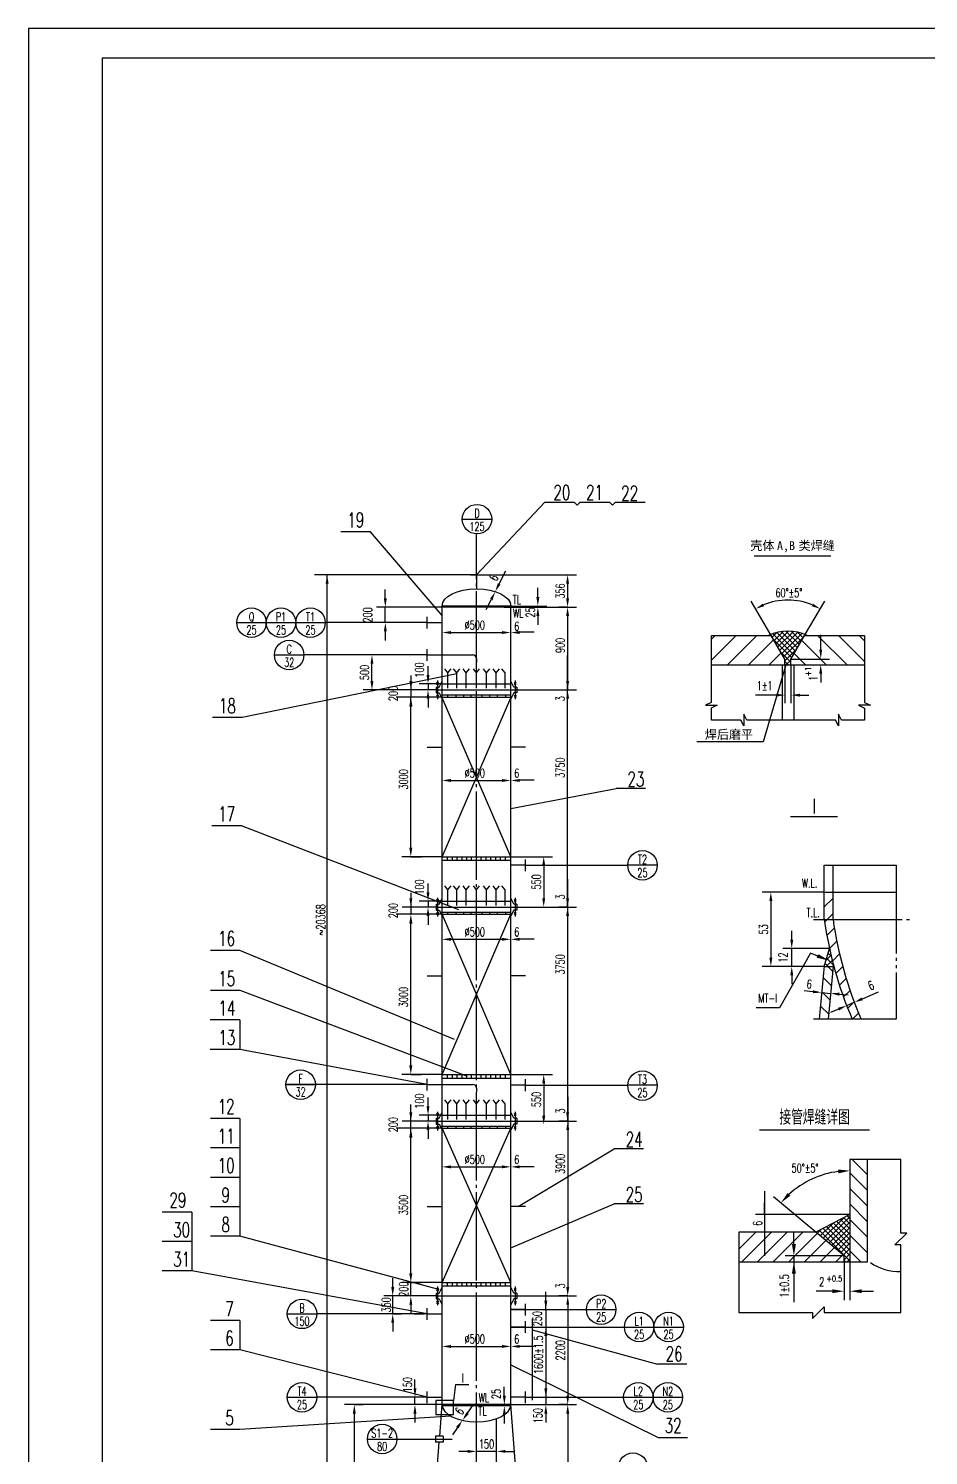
# Model space of a CAD drawing. Header units: millimetres. Extents: x -208 to 386, y 99 to 940.
# Drawn here: x -208.1 to 97.1, y 456.1 to 940.3 of the extents above; entities that cross this region are included whole.
import ezdxf
from ezdxf.enums import TextEntityAlignment as Align

# ---------------------------------------------------------------- set-up
doc = ezdxf.new("R2010")
doc.units = ezdxf.units.MM
doc.header["$MEASUREMENT"] = 0
doc.linetypes.add('CENTER', pattern=[34, 30, -1.5, 1, -1.5])
doc.linetypes.add('PHANTOM', pattern=[36.5, 30, -1.5, 1, -1.5, 1, -1.5])
doc.layers.get('0').update_dxf_attribs({"linetype": 'CONTINUOUS'})
for name, color, linetype in [('1', 7, 'CONTINUOUS'), ('2', 1, 'CENTER'), ('3', 6, 'CONTINUOUS'), ('5', 2, 'PHANTOM'), ('6', 6, 'CONTINUOUS')]:
    doc.layers.add(name, color=color, linetype=linetype)
doc.styles.add('HZ2', font='complex', dxfattribs={"width": 0.67, "height": 2})
doc.styles.add('HZ3', font='complex.shx', dxfattribs={"width": 0.67, "height": 3, "bigfont": 'hztxt.shx'})
doc.styles.add('HZ5', font='complex', dxfattribs={"width": 0.67, "height": 5, "bigfont": 'hztxt'})
doc.styles.add('ST3', font='SimSun.ttf', dxfattribs={"height": 3})
doc.styles.add('SZ2', font='complex', dxfattribs={"width": 0.67, "height": 2})
doc.styles.add('SZ3', font='complex', dxfattribs={"width": 0.67, "height": 3, "bigfont": 'hztxt'})
doc.styles.add('SZ5', font='complex', dxfattribs={"width": 0.67, "height": 5})

msp = doc.modelspace()

# ---------------------------------------------------------------- hatches: boundary and pattern name
at = {"layer": '3'}
h = msp.add_hatch(dxfattribs=at)
h.set_pattern_fill('ANSI31', color=256, scale=40, angle=90, style=0)
h.set_pattern_definition([(135, (-28.568, 518.3056), (-3.53553, -3.53553), [])])
h.paths.add_polyline_path([(75.43, 734.31), (55.11, 734.31), (50.43, 726.31), (50.43, 724.31), (75.43, 724.31)])
h = msp.add_hatch(dxfattribs=at)
h.set_pattern_fill('ANSI31', color=256, scale=30, style=0)
h.set_pattern_definition([(45, (-2252.0544, -1257.9043), (-2.6516504, 2.6516504), [])])
h.paths.add_polyline_path([(64.74, 645.98), (61.74, 645.98), (61.74, 637.98), (64.74, 637.98)])
h.paths.add_polyline_path([(64.74, 637.98), (61.74, 637.98, 0.056445), (69.37, 608.72), (71.95, 609.84, -0.054212)])
h.paths.add_polyline_path([(71.95, 609.84), (69.37, 608.72, 0.009288), (71.26, 604.1), (74.26, 604.1, -0.011515)])
h = msp.add_hatch(dxfattribs=at)
h.set_pattern_fill('ANSI37', color=256, scale=0.5, style=0)
h.set_pattern_definition([(45, (-268.3706, -195.9963), (-1.122532, 1.122532), []), (135, (-268.3706, -195.9963), (-1.122532, -1.122532), [])])
h.paths.add_polyline_path([(64.75, 621.98), (64.89, 622.54, -0.010673), (63.53, 628.11), (61.74, 621.98)])
h = msp.add_hatch(dxfattribs=at)
h.set_pattern_fill('ANSI31', color=256, scale=30, angle=90, style=0)
h.set_pattern_definition([(135, (-2252.0544, -1257.9043), (-2.6516504, -2.6516504), [])])
h.paths.add_polyline_path([(64.75, 621.98), (61.74, 621.98), (60.92, 613.15), (63.91, 612.88)])
h.paths.add_polyline_path([(63.91, 612.88), (60.92, 613.15), (60.09, 604.1), (63.1, 604.1)])
h = msp.add_hatch(dxfattribs=at)
h.set_pattern_fill('ANSI31', color=256, scale=30, angle=90, style=0)
h.set_pattern_definition([(135, (-281.7928, -278.384), (-2.65165, -2.65165), [])])
h.paths.add_polyline_path([(76.46, 556.52), (70.46, 556.52), (70.46, 521.79), (76.46, 521.79)])
h = msp.add_hatch(dxfattribs=at)
h.set_pattern_fill('ANSI37', color=256, scale=0.4, style=0)
h.set_pattern_definition([(45, (-1086.4732, 475.7158), (-0.8980256, 0.8980256), []), (135, (-1086.4732, 475.7158), (-0.8980256, -0.8980256), [])])
h.paths.add_polyline_path([(70.46, 537.57), (70.32, 537.72), (58.93, 531.79), (68.46, 523.79), (68.46, 521.79), (70.46, 521.79)])

# ---------------------------------------------------------------- linework, layer by layer
for p, q in [((-65.9, 721.65), (-66.96, 723.04)), ((-65.9, 721.65), (-64.84, 723.04)), ((-62.9, 721.65), (-63.97, 723.04)), ((-62.9, 721.65), (-61.84, 723.04)), ((-59.65, 721.65), (-60.72, 723.04)), ((-59.65, 721.65), (-58.59, 723.04)), ((-56.21, 721.65), (-57.27, 723.04)), ((-56.21, 721.65), (-55.15, 723.04)), ((-52.77, 721.65), (-53.83, 723.04)), ((-52.77, 721.65), (-51.7, 723.04)), ((-49.51, 721.65), (-50.58, 723.04)), ((-49.51, 721.65), (-48.45, 723.04)), ((-46.52, 721.65), (-47.58, 723.04)), ((-67.88, 717.89), (-44.54, 717.89)), ((-65.9, 647.98), (-66.96, 649.36)), ((-65.9, 647.98), (-64.84, 649.36)), ((-62.9, 647.98), (-63.97, 649.36)), ((-62.9, 647.98), (-61.84, 649.36)), ((-59.65, 647.98), (-60.72, 649.36)), ((-59.65, 647.98), (-58.59, 649.36)), ((-56.21, 647.98), (-57.27, 649.36)), ((-56.21, 647.98), (-55.15, 649.36)), ((-52.77, 647.98), (-53.83, 649.36)), ((-52.77, 647.98), (-51.7, 649.36)), ((-49.51, 647.98), (-50.58, 649.36)), ((-49.51, 647.98), (-48.45, 649.36)), ((-46.52, 647.98), (-47.58, 649.36)), ((-67.88, 644.21), (-44.54, 644.21)), ((-65.9, 575.34), (-66.96, 576.72)), ((-65.9, 575.34), (-64.84, 576.72)), ((-62.9, 575.34), (-63.97, 576.72)), ((-62.9, 575.34), (-61.84, 576.72)), ((-59.65, 575.34), (-60.72, 576.72)), ((-59.65, 575.34), (-58.59, 576.72)), ((-56.21, 575.34), (-57.27, 576.72)), ((-56.21, 575.34), (-55.15, 576.72)), ((-52.77, 575.34), (-53.83, 576.72)), ((-52.77, 575.34), (-51.7, 576.72)), ((-49.51, 575.34), (-50.58, 576.72)), ((-49.51, 575.34), (-48.45, 576.72)), ((-46.52, 575.34), (-47.58, 576.72)), ((-67.88, 571.57), (-44.54, 571.57))]:
    msp.add_line(p, q)
at = {"color": 0}
msp.add_line((70.46, 537.57), (70.32, 537.72), dxfattribs=at)
at = {"layer": '1'}
for p, q in [((375.86, 930.28), (-183.14, 930.28)), ((-183.14, 930.28), (-183.14, 109.28)), ((-58.21, 754.89), (-54.21, 754.89)), ((-56.21, 754.89), (-56.21, 750.15)), ((-67.88, 473.3), (-67.88, 744.32)), ((-44.54, 743.9), (-67.88, 743.9)), ((-44.54, 473.3), (-44.54, 744.32)), ((-72.88, 736.67), (-72.88, 740.67)), ((-72.88, 738.67), (-67.88, 738.67)), ((-72.88, 725.7), (-72.88, 729.7)), ((-72.88, 727.7), (-57.41, 727.7)), ((-56.21, 726.5), (-56.21, 725.26)), ((-65.9, 716.39), (-65.9, 721.65)), ((-62.9, 716.39), (-62.9, 721.65)), ((-59.65, 716.39), (-59.65, 721.65)), ((-56.21, 716.39), (-56.21, 721.65)), ((-52.77, 716.39), (-52.77, 721.65)), ((-49.51, 716.39), (-49.51, 721.65)), ((-46.52, 716.39), (-46.52, 721.65)), ((47.43, 724.31), (47.43, 705.63)), ((51.43, 724.31), (51.43, 705.63)), ((-69.88, 716.83), (-69.88, 714.83)), ((-69.88, 716.83), (-68.88, 716.83)), ((-69.02, 717.69), (-69.73, 718.4)), ((-69.73, 717.69), (-69.02, 718.4)), ((-68.88, 716.83), (-67.88, 718.83)), ((-43.54, 716.83), (-44.54, 718.83)), ((-42.54, 716.83), (-43.54, 716.83)), ((-43.4, 717.69), (-42.69, 718.4)), ((-42.69, 717.69), (-43.4, 718.4)), ((-42.54, 716.83), (-42.54, 714.83)), ((-69.88, 715.83), (-42.54, 715.83)), ((-69.88, 714.83), (-68.88, 714.83)), ((-69.73, 714.01), (-69.02, 713.3)), ((-69.02, 714.01), (-69.73, 713.3)), ((-68.88, 714.83), (-67.88, 712.83)), ((-67.88, 714.16), (-44.54, 714.16)), ((-67.88, 713.43), (-44.54, 713.43)), ((-66.06, 714.16), (-66.06, 713.43)), ((-63.24, 714.16), (-63.24, 713.43)), ((-60.66, 714.16), (-60.66, 713.43)), ((-58.08, 714.16), (-58.08, 713.43)), ((-54.34, 714.16), (-54.34, 713.43)), ((-51.76, 714.16), (-51.76, 713.43)), ((-49.17, 714.16), (-49.17, 713.43)), ((-46.36, 714.16), (-46.36, 713.43)), ((-43.54, 714.83), (-44.54, 712.83)), ((-42.54, 714.83), (-43.54, 714.83)), ((-42.69, 714.01), (-43.4, 713.3)), ((-43.4, 714.01), (-42.69, 713.3)), ((-72.88, 696.41), (-67.88, 696.41)), ((-39.54, 696.41), (-44.54, 696.41)), ((-67.88, 659.22), (-44.54, 659.22)), ((-66.01, 658.04), (-66.01, 659.22)), ((-64.38, 658.04), (-64.38, 659.22)), ((-62.75, 658.04), (-62.75, 659.22)), ((-61.11, 658.04), (-61.11, 659.22)), ((-59.48, 658.04), (-59.48, 659.22)), ((-57.84, 658.04), (-57.84, 659.22)), ((-56.21, 658.04), (-56.21, 659.22)), ((-54.58, 658.04), (-54.58, 659.22)), ((-52.94, 658.04), (-52.94, 659.22)), ((-51.31, 658.04), (-51.31, 659.22)), ((-49.67, 658.04), (-49.67, 659.22)), ((-48.04, 658.04), (-48.04, 659.22)), ((-46.4, 658.04), (-46.4, 659.22)), ((-67.88, 658.04), (-44.54, 658.04)), ((-39.54, 656.33), (-44.54, 656.33)), ((-39.54, 654.33), (-39.54, 658.33)), ((61.74, 637.98), (61.74, 656.41)), ((64.74, 637.98), (64.74, 656.41)), ((-69.02, 644.01), (-69.73, 644.72)), ((-69.73, 644.01), (-69.02, 644.72)), ((-68.88, 643.15), (-67.88, 645.15)), ((-65.9, 642.71), (-65.9, 647.98)), ((-62.9, 642.71), (-62.9, 647.98)), ((-59.65, 642.71), (-59.65, 647.98)), ((-56.21, 642.71), (-56.21, 647.98)), ((-52.77, 642.71), (-52.77, 647.98)), ((-49.51, 642.71), (-49.51, 647.98)), ((-46.52, 642.71), (-46.52, 647.98)), ((-43.54, 643.15), (-44.54, 645.15)), ((-43.4, 644.01), (-42.69, 644.72)), ((-42.69, 644.01), (-43.4, 644.72)), ((61.74, 647.19), (86.16, 647.19)), ((-69.88, 643.15), (-69.88, 641.15)), ((-69.88, 643.15), (-68.88, 643.15)), ((-69.88, 642.15), (-42.54, 642.15)), ((-69.88, 641.15), (-68.88, 641.15)), ((-69.73, 640.33), (-69.02, 639.63)), ((-69.02, 640.33), (-69.73, 639.63)), ((-68.88, 641.15), (-67.88, 639.15)), ((-67.88, 640.48), (-44.54, 640.48)), ((-67.88, 639.76), (-44.54, 639.76)), ((-67.88, 639.76), (-44.54, 639.76)), ((-66.06, 640.48), (-66.06, 639.76)), ((-63.24, 640.48), (-63.24, 639.76)), ((-60.66, 640.48), (-60.66, 639.76)), ((-58.08, 640.48), (-58.08, 639.76)), ((-54.34, 640.48), (-54.34, 639.76)), ((-51.76, 640.48), (-51.76, 639.76)), ((-49.17, 640.48), (-49.17, 639.76)), ((-46.36, 640.48), (-46.36, 639.76)), ((-43.54, 641.15), (-44.54, 639.15)), ((-42.54, 643.15), (-43.54, 643.15)), ((-42.54, 641.15), (-43.54, 641.15)), ((-42.69, 640.33), (-43.4, 639.63)), ((-43.4, 640.33), (-42.69, 639.63)), ((-42.54, 643.15), (-42.54, 641.15)), ((61.74, 621.98), (63.53, 628.11)), ((61.76, 622.26), (60.09, 604.1)), ((61.74, 621.98), (64.75, 621.98)), ((64.75, 621.98), (63.1, 604.1)), ((64.75, 621.98), (64.89, 622.54)), ((-72.88, 618.83), (-67.88, 618.83)), ((-39.54, 618.83), (-44.54, 618.83)), ((-72.88, 579.91), (-72.88, 583.91)), ((-72.88, 581.91), (-57.41, 581.91)), ((-67.88, 585.33), (-44.54, 585.33)), ((-67.88, 584.14), (-44.54, 584.14)), ((-66.01, 584.14), (-66.01, 585.33)), ((-64.38, 584.14), (-64.38, 585.33)), ((-62.75, 584.14), (-62.75, 585.33)), ((-61.11, 584.14), (-61.11, 585.33)), ((-59.48, 584.14), (-59.48, 585.33)), ((-57.84, 584.14), (-57.84, 585.33)), ((-56.21, 584.14), (-56.21, 585.33)), ((-54.58, 584.14), (-54.58, 585.33)), ((-52.94, 584.14), (-52.94, 585.33)), ((-51.31, 584.14), (-51.31, 585.33)), ((-49.67, 584.14), (-49.67, 585.33)), ((-48.04, 584.14), (-48.04, 585.33)), ((-46.4, 584.14), (-46.4, 585.33)), ((-39.54, 581.7), (-44.54, 581.7)), ((-39.54, 579.7), (-39.54, 583.7)), ((-56.21, 580.71), (-56.21, 579.47)), ((-69.02, 571.37), (-69.73, 572.08)), ((-69.73, 571.37), (-69.02, 572.08)), ((-68.88, 570.51), (-67.88, 572.51)), ((-65.9, 570.07), (-65.9, 575.34)), ((-62.9, 570.07), (-62.9, 575.34)), ((-59.65, 570.07), (-59.65, 575.34)), ((-56.21, 570.07), (-56.21, 575.34)), ((-52.77, 570.07), (-52.77, 575.34)), ((-49.51, 570.07), (-49.51, 575.34)), ((-46.52, 570.07), (-46.52, 575.34)), ((-43.54, 570.51), (-44.54, 572.51)), ((-43.4, 571.37), (-42.69, 572.08)), ((-42.69, 571.37), (-43.4, 572.08)), ((-69.88, 570.51), (-69.88, 568.51)), ((-69.88, 570.51), (-68.88, 570.51)), ((-69.88, 569.51), (-42.54, 569.51)), ((-69.88, 568.51), (-68.88, 568.51)), ((-69.73, 567.69), (-69.02, 566.99)), ((-69.02, 567.69), (-69.73, 566.99)), ((-68.88, 568.51), (-67.88, 566.51)), ((-67.88, 567.84), (-44.54, 567.84)), ((-67.88, 567.12), (-44.54, 567.12)), ((-67.88, 567.12), (-44.54, 567.12)), ((-66.06, 567.84), (-66.06, 567.12)), ((-63.24, 567.84), (-63.24, 567.12)), ((-60.66, 567.84), (-60.66, 567.12)), ((-58.08, 567.84), (-58.08, 567.12)), ((-54.34, 567.84), (-54.34, 567.12)), ((-51.76, 567.84), (-51.76, 567.12)), ((-49.17, 567.84), (-49.17, 567.12)), ((-46.36, 567.84), (-46.36, 567.12)), ((-43.54, 568.51), (-44.54, 566.51)), ((-42.54, 570.51), (-43.54, 570.51)), ((-42.54, 568.51), (-43.54, 568.51)), ((-42.69, 567.69), (-43.4, 566.99)), ((-43.4, 567.69), (-42.69, 566.99)), ((-42.54, 570.51), (-42.54, 568.51)), ((70.46, 556.52), (70.46, 521.79)), ((76.46, 521.79), (76.46, 556.52)), ((-72.88, 540.5), (-67.88, 540.5)), ((-39.54, 540.5), (-44.54, 540.5)), ((70.46, 537.79), (58.93, 531.79)), ((58.93, 531.79), (32.73, 531.79)), ((68.46, 523.79), (58.93, 531.79)), ((68.46, 521.79), (68.46, 523.79)), ((32.73, 521.79), (70.46, 521.79)), ((70.46, 521.79), (76.46, 521.79)), ((-67.88, 514.77), (-44.54, 514.77)), ((-67.88, 513.59), (-44.54, 513.59)), ((-66.01, 513.59), (-66.01, 514.77)), ((-64.38, 513.59), (-64.38, 514.77)), ((-62.75, 513.59), (-62.75, 514.77)), ((-61.11, 513.59), (-61.11, 514.77)), ((-59.48, 513.59), (-59.48, 514.77)), ((-57.84, 513.59), (-57.84, 514.77)), ((-56.21, 513.59), (-56.21, 514.77)), ((-54.58, 513.59), (-54.58, 514.77)), ((-52.94, 513.59), (-52.94, 514.77)), ((-51.31, 513.59), (-51.31, 514.77)), ((-49.67, 513.59), (-49.67, 514.77)), ((-48.04, 513.59), (-48.04, 514.77)), ((-46.4, 513.59), (-46.4, 514.77)), ((-69.88, 511.19), (-69.88, 509.19)), ((-69.88, 511.19), (-68.88, 511.19)), ((-69.88, 510.19), (-42.54, 510.19)), ((-69.88, 509.19), (-68.88, 509.19)), ((-69.02, 512.06), (-69.73, 512.76)), ((-69.73, 512.06), (-69.02, 512.76)), ((-68.88, 511.19), (-67.88, 513.19)), ((-68.88, 509.19), (-67.88, 507.19)), ((-43.54, 511.19), (-44.54, 513.19)), ((-43.54, 509.19), (-44.54, 507.19)), ((-42.54, 511.19), (-43.54, 511.19)), ((-42.54, 509.19), (-43.54, 509.19)), ((-43.4, 512.06), (-42.69, 512.76)), ((-42.69, 512.06), (-43.4, 512.76)), ((-42.54, 511.19), (-42.54, 509.19)), ((-72.88, 502.1), (-72.88, 506.1)), ((-72.88, 504.1), (-67.88, 504.1)), ((-69.73, 508.37), (-69.02, 507.67)), ((-69.02, 508.37), (-69.73, 507.67)), ((-39.54, 505.55), (-44.54, 505.55)), ((-42.69, 508.37), (-43.4, 507.67)), ((-43.4, 508.37), (-42.69, 507.67)), ((-39.54, 503.55), (-39.54, 507.55)), ((-39.54, 499.65), (-44.54, 499.65)), ((-39.54, 497.65), (-39.54, 501.65)), ((-38.35, 499.65), (-36.35, 499.65)), ((-37.35, 500.65), (-37.35, 498.65)), ((-72.88, 473.8), (-72.88, 477.8)), ((-72.88, 475.8), (-67.88, 475.8)), ((-39.54, 475.8), (-44.54, 475.8)), ((-39.54, 473.8), (-39.54, 477.8)), ((-38.35, 475.8), (-36.35, 475.8)), ((-37.35, 476.8), (-37.35, 474.8)), ((-68.67, 462.63), (-67.88, 473.3)), ((-44.54, 473.3), (-67.88, 473.3)), ((-37.69, 381.64), (-44.54, 473.3)), ((-56.21, 417.62), (-56.21, 467.47)), ((-49.38, 453.15), (-49.38, 468.57)), ((-74.73, 381.64), (-68.82, 460.63)), ((-67.47, 462.63), (-70.15, 462.63)), ((-70.15, 462.63), (-70.15, 460.63)), ((-67.47, 460.63), (-70.15, 460.63)), ((-67.47, 462.63), (-67.47, 460.63))]:
    msp.add_line(p, q, dxfattribs=at)
for points in [[(23.47, 734.31), (43.76, 734.31)], [(48.43, 724.31), (48.43, 726.31), (43.76, 734.31)], [(50.43, 724.31), (50.43, 726.31), (55.11, 734.31)], [(55.11, 734.31), (75.43, 734.31)], [(23.43, 724.31), (75.43, 724.31)]]:
    msp.add_lwpolyline(points, dxfattribs=at)
msp.add_lwpolyline([(56.01, 734.3, 0.228434), (42.86, 734.3, 0.228434)], format="xyb", dxfattribs=at)
for centre, radius, start, end in [((-57.41, 726.5), 1.2, 0, 90), ((194.74, 657.06), 134.37, 188.162, 203.2131), ((197.74, 657.06), 134.37, 188.162, 203.2131), ((-57.41, 580.71), 1.2, 0, 90), ((87.46, 536.49), 18.03, 236.3099, 270.8508)]:
    msp.add_arc(centre, radius, start, end, dxfattribs=at)
at = {"layer": '1', "extrusion": (0, 0, -1)}
msp.add_ellipse((-56.21, 744.32), major_axis=(11.67, 0), ratio=0.5, start_param=3.141593, end_param=6.283185, dxfattribs=at)
at = {"layer": '1'}
msp.add_ellipse((-56.21, 473.3), major_axis=(11.67, 0), ratio=0.5, start_param=3.141593, end_param=6.283185, dxfattribs=at)
at = {"layer": '2'}
for p, q in [((-56.21, 379.4), (-56.21, 768.8)), ((-44.54, 744.32), (-67.88, 744.32)), ((-69.38, 719.02), (-69.38, 712.66)), ((-43.04, 719.02), (-43.04, 712.66)), ((-69.38, 645.34), (-69.38, 638.98)), ((-43.04, 645.34), (-43.04, 638.98)), ((58.15, 637.98), (91.16, 637.98)), ((-69.38, 572.7), (-69.38, 566.35)), ((-43.04, 572.7), (-43.04, 566.35)), ((-69.38, 513.38), (-69.38, 507.03)), ((-43.04, 513.38), (-43.04, 507.03)), ((-44.54, 472.88), (-67.88, 472.88))]:
    msp.add_line(p, q, dxfattribs=at)
at = {"layer": '3'}
for p, q in [((-56.21, 754.89), (-33.04, 779.55)), ((-33.04, 779.55), (-23.04, 779.55)), ((-23.04, 779.55), (-22.04, 778.55)), ((-22.04, 778.55), (-21.04, 779.55)), ((-21.04, 779.55), (-11.04, 779.55)), ((-11.04, 779.55), (-10.04, 778.55)), ((-10.04, 778.55), (-9.04, 779.55)), ((-9.04, 779.55), (0.96, 779.55)), ((-61.01, 773.79), (-51.01, 773.79)), ((-92.17, 769.51), (-102.17, 769.51)), ((-67.88, 741.11), (-92.17, 769.51)), ((38.01, 761.32), (64.01, 761.32)), ((-48.52, 751.83), (-46.27, 756.31)), ((-56.21, 754.89), (-111.15, 754.89)), ((-106.86, 384.64), (-106.86, 754.89)), ((-54.21, 754.89), (-22.3, 754.89)), ((-25.3, 751.89), (-25.3, 746.9)), ((-87.13, 746.9), (-87.13, 749.9)), ((-52.91, 743.11), (-51.22, 746.47)), ((-35.39, 747.47), (-35.39, 750.47)), ((43.76, 734.31), (36.95, 745.95)), ((55.11, 734.31), (61.91, 745.95)), ((-67.88, 743.9), (-90.13, 743.9)), ((-87.13, 738.67), (-87.13, 743.9)), ((-46.83, 743.9), (-32.68, 743.9)), ((-46.54, 744.32), (-32.39, 744.32)), ((-35.39, 744.32), (-35.39, 743.9)), ((-35.39, 740.9), (-35.39, 737.9)), ((-32.68, 743.9), (-22.3, 743.9)), ((-25.3, 743.9), (-28.3, 743.9)), ((-25.3, 740.9), (-25.3, 715.83)), ((-137.51, 738.67), (-127.51, 738.67)), ((-127.51, 738.67), (-117.51, 738.67)), ((-117.51, 738.67), (-107.51, 738.67)), ((-72.88, 738.67), (-107.51, 738.67)), ((-72.88, 738.67), (-90.13, 738.67)), ((-87.13, 735.67), (-87.13, 732.67)), ((-64.88, 735.32), (-47.54, 735.32)), ((-36.6, 735.39), (-41.54, 735.39)), ((23.43, 725.87), (31.87, 734.31)), ((23.43, 732.94), (24.8, 734.31)), ((23.43, 734.31), (23.43, 711.62)), ((28.94, 724.31), (38.94, 734.31)), ((36.01, 724.31), (44.59, 732.88)), ((44.08, 733.75), (45.65, 735.33)), ((51.36, 727.9), (44.34, 734.92)), ((50.71, 726.78), (44.56, 732.93)), ((44.73, 732.64), (47.81, 735.72)), ((45.38, 731.52), (49.66, 735.8)), ((52.01, 729.01), (45.69, 735.34)), ((46.03, 730.41), (51.32, 735.69)), ((46.69, 729.29), (52.82, 735.42)), ((52.67, 730.13), (47.16, 735.63)), ((47.34, 728.18), (54.2, 735.04)), ((47.99, 727.06), (54.93, 734)), ((53.32, 731.24), (48.77, 735.79)), ((53.97, 732.36), (50.57, 735.76)), ((54.62, 733.47), (52.63, 735.46)), ((55.27, 734.59), (55.2, 734.67)), ((60.57, 729.55), (60.57, 734.55)), ((75.43, 734.31), (75.43, 711.62)), ((-124.75, 727.7), (-114.75, 727.7)), ((-78.35, 727.7), (-114.75, 727.7)), ((-72.88, 727.7), (-94.67, 727.7)), ((-72.88, 727.7), (-91.52, 727.7)), ((-25.3, 642.15), (-25.3, 727.5)), ((43.08, 724.31), (47.2, 728.42)), ((50.43, 725.29), (47.05, 728.68)), ((48.43, 725.73), (52.44, 729.74)), ((-91.67, 718.83), (-91.67, 724.7)), ((-72.64, 720.89), (-72.64, 723.89)), ((48.77, 724.31), (41.05, 698.24)), ((49.65, 724.31), (48.43, 725.52)), ((48.43, 724.31), (48.43, 711.31)), ((48.77, 724.31), (50.43, 725.97)), ((50.43, 724.31), (50.43, 711.31)), ((50.43, 724.2), (50.54, 724.31)), ((50.44, 723.52), (50.43, 723.52)), ((50.63, 726.32), (63.57, 726.32)), ((51.43, 724.3), (51.42, 724.31)), ((-62.85, 721.31), (-135.72, 706.44)), ((-78.46, 720.71), (-78.46, 713.43)), ((-67.88, 717.89), (-75.64, 717.89)), ((-72.64, 717.89), (-72.64, 715.83)), ((60.57, 721.41), (60.57, 718.41)), ((-73.65, 715.83), (-94.67, 715.83)), ((-67.88, 713.43), (-83.42, 713.43)), ((-69.88, 715.83), (-81.46, 715.83)), ((-72.39, 713.43), (-81.46, 713.43)), ((-78.46, 662.33), (-78.46, 713.2)), ((-69.88, 715.83), (-75.64, 715.83)), ((-72.64, 712.83), (-72.64, 709.83)), ((-44.54, 659.22), (-67.88, 713.2)), ((-67.88, 659.22), (-44.54, 713.2)), ((-42.54, 715.83), (-22.3, 715.83)), ((-36.1, 715.83), (-32.68, 715.83)), ((45.46, 714.08), (38.46, 714.08)), ((53.53, 714.08), (56.53, 714.08)), ((23.43, 711.62), (21.43, 710.62)), ((21.43, 710.62), (25.43, 710.62)), ((25.43, 710.62), (23.43, 709.62)), ((23.43, 709.62), (23.43, 705.63)), ((35.46, 705.63), (34.46, 707.63)), ((34.46, 707.63), (34.46, 703.63)), ((67.59, 705.63), (66.59, 707.63)), ((66.59, 707.63), (66.59, 703.63)), ((73.43, 710.62), (75.43, 709.62)), ((77.43, 710.62), (73.43, 710.62)), ((75.43, 711.62), (77.43, 710.62)), ((75.43, 709.62), (75.43, 705.63)), ((-135.72, 706.44), (-145.72, 706.44)), ((33.46, 705.63), (23.49, 705.63)), ((34.46, 703.63), (33.46, 705.63)), ((65.59, 705.63), (35.46, 705.63)), ((66.59, 703.63), (65.59, 705.63)), ((75.43, 705.63), (67.59, 705.63)), ((41.05, 698.24), (18.54, 698.24)), ((-64.88, 685.12), (-47.54, 685.12)), ((-36.6, 685.19), (-41.54, 685.19)), ((-44.54, 675.63), (-8.87, 682.43)), ((1.13, 682.43), (-8.87, 682.43)), ((-135.95, 669.74), (-145.95, 669.74)), ((-62.21, 641.26), (-135.95, 669.74)), ((50.3, 672.88), (66.3, 672.88)), ((-78.48, 659.22), (-81.48, 659.22)), ((-67.88, 659.22), (-79.87, 659.22)), ((-78.48, 659.22), (-74.82, 659.22)), ((-44.54, 659.22), (-30.4, 659.22)), ((-39.54, 656.33), (-4.91, 656.33)), ((-33.4, 656.22), (-33.4, 645.15)), ((5.09, 656.33), (-4.91, 656.33)), ((-72.64, 647.21), (-72.64, 650.21)), ((-25.3, 651.64), (-25.3, 569.51)), ((-78.46, 647.04), (-78.46, 639.76)), ((-67.88, 644.21), (-75.64, 644.21)), ((-72.64, 644.21), (-72.64, 642.15)), ((61.74, 647.19), (40.65, 647.19)), ((43.65, 644.19), (43.65, 624.98)), ((-67.88, 639.76), (-83.42, 639.76)), ((-67.88, 639.76), (-83.42, 639.76)), ((-69.88, 642.15), (-81.46, 642.15)), ((-72.39, 639.76), (-81.46, 639.76)), ((-69.88, 642.15), (-75.64, 642.15)), ((-44.54, 585.33), (-67.88, 639.76)), ((-67.88, 585.33), (-44.54, 639.76)), ((-42.54, 642.15), (-22.3, 642.15)), ((-42.54, 642.15), (-30.4, 642.15)), ((-25.3, 642.15), (-28.3, 642.15)), ((-78.46, 588.43), (-78.46, 636.76)), ((-72.64, 639.15), (-72.64, 636.15)), ((-64.88, 631.21), (-47.54, 631.21)), ((-36.6, 631.28), (-41.54, 631.28)), ((50.74, 631.11), (50.74, 634.11)), ((-136.43, 627.46), (-146.43, 627.46)), ((-63.71, 597.16), (-136.43, 627.43)), ((57.13, 626.5), (46.63, 608)), ((63.53, 628.11), (47.74, 628.11)), ((50.74, 621.98), (50.74, 628.11)), ((62.45, 624.41), (57.13, 626.5)), ((59.48, 625.04), (59.84, 625.97)), ((62.45, 624.41), (59.48, 625.04)), ((59.55, 625.23), (59.77, 625.79)), ((62.45, 624.41), (59.55, 625.23)), ((59.62, 625.42), (59.7, 625.6)), ((62.45, 624.41), (59.62, 625.42)), ((59.7, 625.6), (62.45, 624.41)), ((59.77, 625.79), (62.45, 624.41)), ((59.84, 625.97), (62.45, 624.41)), ((44.42, 621.98), (40.65, 621.98)), ((61.74, 621.98), (44.42, 621.98)), ((61.74, 621.98), (47.74, 621.98)), ((61.74, 621.98), (47.74, 621.98)), ((50.74, 618.98), (50.74, 615.98)), ((-136.39, 613.87), (-146.39, 613.87)), ((-59.48, 584.73), (-136.39, 613.87)), ((57.94, 613.43), (54.95, 613.7)), ((60.92, 613.15), (63.91, 612.88)), ((66.9, 612.6), (69.88, 612.32)), ((74.69, 611.03), (80.15, 613.4)), ((46.63, 608), (38.63, 608)), ((66.62, 607.53), (63.87, 606.33)), ((69.37, 608.72), (71.94, 609.84)), ((-136.52, 603.85), (-146.52, 603.85)), ((-136.52, 603.85), (-136.52, 593.85)), ((-136.52, 593.85), (-146.52, 593.85)), ((-72.88, 581.91), (-136.52, 593.85)), ((-72.88, 581.91), (-120.86, 581.91)), ((-120.86, 581.91), (-110.86, 581.91)), ((-78.48, 585.33), (-81.48, 585.33)), ((-67.88, 585.33), (-79.87, 585.33)), ((-78.48, 585.33), (-74.82, 585.33)), ((-44.54, 585.38), (-30.4, 585.38)), ((-39.54, 581.7), (-4.91, 581.7)), ((-33.4, 582.38), (-33.4, 571.32)), ((5.09, 581.7), (-4.91, 581.7)), ((-72.64, 574.57), (-72.64, 577.57)), ((-25.25, 577.75), (-25.25, 513.19)), ((-78.46, 517.88), (-78.46, 575.15)), ((-78.45, 570.12), (-78.45, 572.42)), ((-67.88, 571.57), (-75.64, 571.57)), ((-72.64, 571.57), (-72.64, 569.51)), ((-136.43, 570.44), (-146.43, 570.44)), ((-136.43, 570.44), (-136.43, 530.44)), ((-67.88, 567.12), (-83.42, 567.12)), ((-69.88, 569.51), (-81.46, 569.51)), ((-72.39, 567.12), (-81.46, 567.12)), ((-78.45, 567.12), (-81.45, 567.12)), ((-67.88, 567.12), (-80.82, 567.12)), ((-69.88, 569.51), (-75.64, 569.51)), ((-44.54, 514.77), (-67.88, 567.12)), ((-67.88, 514.77), (-44.54, 567.12)), ((-42.54, 569.51), (-22.25, 569.51)), ((-25.25, 569.51), (-28.3, 569.51)), ((39.81, 566.54), (77.15, 566.54)), ((-72.64, 566.51), (-72.64, 563.51)), ((-136.43, 560.44), (-146.43, 560.44)), ((-42.04, 540.5), (-9.5, 560.17)), ((0.5, 560.17), (-9.5, 560.17)), ((-64.88, 553.99), (-47.54, 553.99)), ((-36.6, 554.06), (-41.54, 554.06)), ((87.73, 556.52), (70.46, 556.52)), ((87.73, 531.52), (87.73, 556.52)), ((-136.43, 550.44), (-146.43, 550.44)), ((41.46, 545.79), (41.46, 523.79)), ((58.93, 531.79), (44.53, 543.87)), ((-152.79, 538.66), (-162.79, 538.66)), ((-152.79, 538.66), (-152.79, 518.66)), ((-136.43, 540.44), (-146.43, 540.44)), ((-44.54, 526.56), (-9.5, 541.42)), ((0.5, 541.42), (-9.5, 541.42)), ((70.46, 537.79), (38.46, 537.79)), ((-152.79, 528.66), (-162.79, 528.66)), ((-136.43, 530.44), (-146.43, 530.44)), ((-69.38, 512.47), (-136.43, 530.44)), ((32.73, 531.79), (32.73, 504.52)), ((51.46, 527.79), (51.46, 531.79)), ((85.73, 527.52), (89.73, 531.52)), ((89.73, 531.52), (87.73, 531.52)), ((68.4, 523.79), (48.46, 523.79)), ((51.46, 523.79), (51.46, 508.08)), ((87.73, 527.52), (85.73, 527.52)), ((87.73, 504.52), (87.73, 527.52)), ((-152.79, 518.66), (-162.79, 518.66)), ((-72.88, 504.1), (-152.79, 518.66)), ((-78.48, 517.77), (-78.48, 520.77)), ((68.46, 521.79), (68.46, 508.79)), ((70.46, 521.79), (70.46, 508.79)), ((-84.62, 513.19), (-84.62, 516.19)), ((-78.48, 514.77), (-81.48, 514.77)), ((-67.88, 514.77), (-79.87, 514.77)), ((-78.48, 510.19), (-78.48, 514.77)), ((-78.48, 514.77), (-74.82, 514.77)), ((-69.88, 510.19), (-87.61, 510.19)), ((-84.62, 510.19), (-86.61, 510.19)), ((-84.62, 504.1), (-84.62, 510.19)), ((-78.48, 510.19), (-81.48, 510.19)), ((-42.54, 510.19), (-22.25, 510.19)), ((-32.68, 508.55), (-32.68, 511.55)), ((-32.68, 505.55), (-32.68, 511.41)), ((-25.25, 510.19), (-28.25, 510.19)), ((64.46, 511.79), (58.98, 511.79)), ((74.46, 511.79), (78.46, 511.79)), ((-120.39, 504.1), (-110.39, 504.1)), ((-72.88, 504.1), (-110.39, 504.1)), ((-84.62, 504.1), (-81.62, 504.1)), ((-78.48, 507.19), (-78.48, 504.19)), ((-77.36, 504.1), (-73.85, 504.1)), ((-44.54, 505.55), (-22.25, 505.55)), ((-44.54, 505.55), (-18.9, 505.55)), ((-32.68, 505.55), (-32.68, 499.55)), ((-25.25, 507.19), (-25.25, 476.3)), ((-18.9, 505.55), (-8.9, 505.55)), ((32.73, 504.52), (57.73, 504.52)), ((57.73, 502.52), (61.73, 506.52)), ((57.73, 504.52), (57.73, 502.52)), ((61.73, 506.52), (61.73, 504.52)), ((61.73, 504.52), (87.73, 504.52)), ((-136.43, 501.86), (-146.43, 501.86)), ((-136.43, 501.86), (-136.43, 491.86)), ((-84.62, 501.1), (-84.62, 498.1)), ((-44.54, 499.65), (-22.25, 499.65)), ((-44.54, 499.65), (-6.04, 499.65)), ((-32.68, 499.4), (-32.68, 473.3)), ((-6.04, 499.65), (3.96, 499.65)), ((3.96, 499.65), (13.96, 499.65)), ((-37.35, 498.72), (5.18, 487.02)), ((-136.43, 491.86), (-146.43, 491.86)), ((-72.88, 475.8), (-136.43, 491.86)), ((-64.88, 493.06), (-47.54, 493.06)), ((-36.6, 493.06), (-41.54, 493.06)), ((-44.54, 486.8), (5.4, 462.19)), ((15.18, 487.02), (5.18, 487.02)), ((-77.07, 478.8), (-77.07, 481.8)), ((-63.37, 480.18), (-64.02, 474.7)), ((-63.37, 480.18), (-58.79, 480.18)), ((-120.39, 475.8), (-110.39, 475.8)), ((-72.88, 475.8), (-110.39, 475.8)), ((-77.07, 475.8), (-80.07, 475.8)), ((-77.07, 473.3), (-77.07, 475.8)), ((-46.76, 476.3), (-46.76, 479.3)), ((-39.54, 475.8), (-6.3, 475.8)), ((-6.3, 475.8), (3.7, 475.8)), ((3.7, 475.8), (13.7, 475.8)), ((-78.73, 473.3), (-101.02, 473.3)), ((-97.66, 473.3), (-94.66, 473.3)), ((-97.66, 470.3), (-97.66, 413.97)), ((-81.7, 473.3), (-94.77, 473.3)), ((-67.88, 473.3), (-80.07, 473.3)), ((-77.07, 470.3), (-77.07, 467.3)), ((-59.24, 470.43), (-57.22, 473.33)), ((-46.76, 469.88), (-46.76, 466.88)), ((-44.54, 473.3), (-22.25, 473.3)), ((-44.54, 473.3), (-22.25, 473.3)), ((-32.68, 470.3), (-32.68, 467.3)), ((-28.94, 473.3), (-25.94, 473.3)), ((-25.25, 473.3), (-28.25, 473.3)), ((-25.25, 470.3), (-25.25, 384.64)), ((-64.93, 469.42), (-136.43, 464.82)), ((-62.67, 465.51), (-64.39, 463.05)), ((-136.43, 464.82), (-146.43, 464.82)), ((-93.21, 461.63), (-83.21, 461.63)), ((-83.21, 461.63), (-64.47, 461.63)), ((-56.21, 457.2), (-56.21, 460.44)), ((-49.38, 457.2), (-49.38, 460.44)), ((5.4, 462.19), (15.4, 462.19)), ((-59.21, 457.44), (-62.21, 457.44)), ((-49.38, 457.44), (-56.21, 457.44)), ((-46.38, 457.44), (-43.38, 457.44))]:
    msp.add_line(p, q, dxfattribs=at)
at = {"layer": '3', "color": 6}
for p, q in [((32.81, 526.05), (38.55, 531.79)), ((33.73, 521.67), (43.85, 531.79)), ((39.16, 521.79), (49.16, 531.79)), ((44.46, 521.79), (54.46, 531.79)), ((49.76, 521.79), (59.38, 531.41)), ((55.07, 521.79), (62.26, 528.99)), ((60.37, 521.79), (65.15, 526.57)), ((65.67, 521.79), (68.03, 524.15))]:
    msp.add_line(p, q, dxfattribs=at)
at = {"layer": '3'}
for points in [[(-208.14, 99.28), (385.86, 99.28), (385.86, 940.28), (-208.14, 940.28)], [(-70.02, 469.94), (-64.02, 469.94), (-64.02, 474.7), (-70.02, 474.7)]]:
    msp.add_lwpolyline(points, close=True, dxfattribs=at)
for points in [[(41.46, 537.79), (41.46, 541.79)], [(41.46, 531.79), (41.46, 527.79)]]:
    msp.add_lwpolyline(points, dxfattribs=at)
for centre in [(-56.01, 773.79), (-132.51, 738.67), (-122.51, 738.67), (-112.51, 738.67), (-119.75, 727.7), (0.09, 656.33), (-115.86, 581.91), (0.09, 581.57), (-115.39, 504.1), (-13.9, 505.55), (-1.04, 499.65), (8.96, 499.65), (-115.39, 475.8), (-1.3, 475.8), (8.7, 475.8), (-88.21, 461.63), (-3.14, 451.95)]:
    msp.add_circle(centre, 5, dxfattribs=at)
for centre, radius, start, end in [((49.43, 724.59), 21.73, 67.6099, 112.3901), ((70.46, 522.11), 30.58, 97.5001, 132.4999)]:
    msp.add_arc(centre, radius, start, end, dxfattribs=at)
for points in [[(-107.36, 751.89), (-106.36, 751.89), (-106.86, 754.89)], [(-48.97, 752.05), (-48.07, 751.6), (-49.87, 749.15)], [(-25.8, 751.89), (-24.8, 751.89), (-25.3, 754.89)], [(-87.63, 746.9), (-86.63, 746.9), (-87.13, 743.9)], [(-51.66, 746.69), (-50.77, 746.24), (-49.87, 749.15)], [(-35.89, 747.32), (-34.89, 747.32), (-35.39, 744.32)], [(-25.8, 746.9), (-24.8, 746.9), (-25.3, 743.9)], [(-35.89, 740.9), (-34.89, 740.9), (-35.39, 743.9)], [(-25.8, 740.9), (-24.8, 740.9), (-25.3, 743.9)], [(41.38, 744.24), (40.93, 745.14), (38.47, 743.36)], [(57.93, 745.14), (57.49, 744.24), (60.4, 743.36)], [(-87.63, 735.67), (-86.63, 735.67), (-87.13, 738.67)], [(-64.88, 735.82), (-64.88, 734.82), (-67.88, 735.32)], [(-47.54, 735.82), (-47.54, 734.82), (-44.54, 735.32)], [(-41.54, 735.82), (-41.54, 734.82), (-44.54, 735.32)], [(-92.17, 724.7), (-91.17, 724.7), (-91.67, 727.7)], [(61.07, 729.55), (60.07, 729.55), (60.57, 726.32)], [(61.07, 721.41), (60.07, 721.41), (60.57, 724.41)], [(-92.17, 718.83), (-91.17, 718.83), (-91.67, 715.83)], [(-78.96, 718.83), (-77.96, 718.83), (-78.46, 715.83)], [(-73.14, 720.89), (-72.14, 720.89), (-72.64, 717.89)], [(-25.8, 718.83), (-24.8, 718.83), (-25.3, 715.83)], [(-78.96, 710.43), (-77.96, 710.43), (-78.46, 713.43)], [(-78.96, 710.43), (-77.96, 710.43), (-78.46, 713.43)], [(-78.96, 710.2), (-77.96, 710.2), (-78.46, 713.2)], [(-73.14, 712.83), (-72.14, 712.83), (-72.64, 715.83)], [(-25.8, 712.83), (-24.8, 712.83), (-25.3, 715.83)], [(45.46, 713.58), (45.46, 714.58), (48.46, 714.08)], [(53.53, 713.58), (53.53, 714.58), (50.53, 714.08)], [(-64.88, 685.62), (-64.88, 684.62), (-67.88, 685.12)], [(-47.54, 685.62), (-47.54, 684.62), (-44.54, 685.12)], [(-41.54, 685.62), (-41.54, 684.62), (-44.54, 685.12)], [(-78.98, 662.22), (-77.98, 662.22), (-78.48, 659.22)], [(-78.96, 662.33), (-77.96, 662.33), (-78.46, 659.33)], [(-33.9, 656.22), (-32.9, 656.22), (-33.4, 659.22)], [(-78.96, 645.15), (-77.96, 645.15), (-78.46, 642.15)], [(-73.14, 647.21), (-72.14, 647.21), (-72.64, 644.21)], [(-33.9, 645.15), (-32.9, 645.15), (-33.4, 642.15)], [(-25.8, 645.15), (-24.8, 645.15), (-25.3, 642.15)], [(43.15, 644.19), (44.15, 644.19), (43.65, 647.19)], [(-78.96, 636.76), (-77.96, 636.76), (-78.46, 639.76)], [(-78.96, 636.76), (-77.96, 636.76), (-78.46, 639.76)], [(-78.96, 636.76), (-77.96, 636.76), (-78.46, 639.76)], [(-78.96, 636.52), (-77.96, 636.52), (-78.46, 639.52)], [(-73.14, 639.15), (-72.14, 639.15), (-72.64, 642.15)], [(-25.8, 639.15), (-24.8, 639.15), (-25.3, 642.15)], [(-64.88, 631.71), (-64.88, 630.71), (-67.88, 631.21)], [(-47.54, 631.71), (-47.54, 630.71), (-44.54, 631.21)], [(-41.54, 631.71), (-41.54, 630.71), (-44.54, 631.21)], [(50.24, 631.11), (51.24, 631.11), (50.74, 628.11)], [(43.15, 624.98), (44.15, 624.98), (43.65, 621.98)], [(50.24, 618.98), (51.24, 618.98), (50.74, 621.98)], [(57.98, 613.93), (57.89, 612.93), (60.92, 613.15)], [(66.94, 613.1), (66.85, 612.1), (63.91, 612.88)], [(74.49, 611.49), (74.89, 610.57), (71.94, 609.84)], [(66.42, 607.98), (66.82, 607.07), (69.37, 608.72)], [(-78.98, 588.33), (-77.98, 588.33), (-78.48, 585.33)], [(-78.96, 588.43), (-77.96, 588.43), (-78.46, 585.43)], [(-33.9, 582.38), (-32.9, 582.38), (-33.4, 585.38)], [(-78.96, 572.51), (-77.96, 572.51), (-78.46, 569.51)], [(-73.14, 574.57), (-72.14, 574.57), (-72.64, 571.57)], [(-25.8, 572.51), (-24.8, 572.51), (-25.3, 569.51)], [(-78.96, 564.23), (-77.96, 564.23), (-78.46, 567.23)], [(-78.96, 564.12), (-77.96, 564.12), (-78.46, 567.12)], [(-78.96, 564.12), (-77.96, 564.12), (-78.46, 567.12)], [(-78.96, 563.89), (-77.96, 563.89), (-78.46, 566.89)], [(-73.14, 566.51), (-72.14, 566.51), (-72.64, 569.51)], [(-33.9, 571.32), (-32.9, 571.32), (-33.4, 568.32)], [(-25.75, 566.51), (-24.75, 566.51), (-25.25, 569.51)], [(-64.88, 554.49), (-64.88, 553.49), (-67.88, 553.99)], [(-47.54, 554.49), (-47.54, 553.49), (-44.54, 553.99)], [(-41.54, 554.49), (-41.54, 553.49), (-44.54, 553.99)], [(66.51, 551.77), (66.42, 553.1), (70.46, 552.69)], [(50.28, 544.2), (49.32, 545.12), (47.03, 541.77)], [(52.13, 527.79), (50.79, 527.79), (51.46, 523.79)], [(52.13, 517.79), (50.79, 517.79), (51.46, 521.79)], [(-78.98, 517.77), (-77.98, 517.77), (-78.48, 514.77)], [(-78.96, 517.88), (-77.96, 517.88), (-78.46, 514.88)], [(-85.12, 513.19), (-84.12, 513.19), (-84.62, 510.19)], [(-78.98, 507.19), (-77.98, 507.19), (-78.48, 510.19)], [(-33.18, 508.55), (-32.18, 508.55), (-32.68, 505.55)], [(-25.75, 513.19), (-24.75, 513.19), (-25.25, 510.19)], [(-25.75, 507.19), (-24.75, 507.19), (-25.25, 510.19)], [(64.46, 511.13), (64.46, 512.46), (68.46, 511.79)], [(74.46, 511.13), (74.46, 512.46), (70.46, 511.79)], [(-85.12, 501.1), (-84.12, 501.1), (-84.62, 504.1)], [(-33.18, 496.65), (-32.18, 496.65), (-32.68, 499.65)], [(-64.88, 493.56), (-64.88, 492.56), (-67.88, 493.06)], [(-47.54, 493.56), (-47.54, 492.56), (-44.54, 493.06)], [(-41.54, 493.56), (-41.54, 492.56), (-44.54, 493.06)], [(-77.57, 478.8), (-76.57, 478.8), (-77.07, 475.8)], [(-47.26, 476.3), (-46.26, 476.3), (-46.76, 473.3)], [(-33.18, 478.8), (-32.18, 478.8), (-32.68, 475.8)], [(-25.75, 476.3), (-24.75, 476.3), (-25.25, 473.3)], [(-98.16, 470.3), (-97.16, 470.3), (-97.66, 473.3)], [(-77.57, 470.3), (-76.57, 470.3), (-77.07, 473.3)], [(-59.65, 470.72), (-58.83, 470.15), (-60.96, 467.97)], [(-47.26, 469.88), (-46.26, 469.88), (-46.76, 472.88)], [(-32.18, 470.3), (-33.18, 470.3), (-32.68, 473.3)], [(-25.75, 470.3), (-24.75, 470.3), (-25.25, 473.3)], [(-63.08, 465.8), (-62.26, 465.22), (-60.96, 467.97)], [(-59.21, 457.94), (-59.21, 456.94), (-56.21, 457.44)], [(-46.38, 457.94), (-46.38, 456.94), (-49.38, 457.44)]]:
    msp.add_solid(points, dxfattribs=at)
at = {"layer": '5'}
for p, q in [((61.74, 656.41), (86.16, 656.41)), ((86.16, 656.41), (86.16, 604.1)), ((86.16, 604.1), (58.09, 604.1)), ((-37.35, 502.4), (-37.35, 475.8))]:
    msp.add_line(p, q, dxfattribs=at)

# ---------------------------------------------------------------- texts
at = {"layer": '3', "width": 0.67}
for s, height, style, p in [('20', 5, 'SZ5', (-30.12, 780.37)), ('21', 5, 'SZ5', (-19.04, 780.37)), ('22', 5, 'SZ5', (-7.12, 780.09)), ('19', 5, 'SZ5', (-100.03, 771.01)), ('60%%D%%p5%%d', 3, 'SZ3', (45.2, 747.31)), ('1%%p1', 3, 'HZ3', (38.88, 715.77)), ('18', 5, 'SZ5', (-143.59, 707.94)), ('23', 5, 'SZ5', (-4.99, 683.09)), ('17', 5, 'SZ5', (-143.81, 671.24)), ('16', 5, 'SZ5', (-143.84, 628.96)), ('15', 5, 'SZ5', (-143.8, 615.37)), ('14', 5, 'SZ5', (-143.75, 605.35)), ('13', 5, 'SZ5', (-143.75, 595.35)), ('12', 5, 'SZ5', (-143.99, 571.94)), ('11', 5, 'SZ5', (-143.99, 561.94)), ('24', 5, 'SZ5', (-5.61, 560.83)), ('10', 5, 'SZ5', (-143.99, 551.94)), ('50%%d%%p5%%d', 3, 'HZ3', (50.68, 552.07)), ('29', 5, 'SZ5', (-160.35, 540.16)), ('9', 5, 'SZ5', (-142.73, 541.94)), ('25', 5, 'SZ5', (-5.61, 542.09)), ('30', 5, 'SZ5', (-159.09, 530.16)), ('8', 5, 'SZ5', (-142.73, 531.94)), ('31', 5, 'SZ5', (-159.09, 520.16)), ('2', 3, 'HZ3', (60.05, 513.49)), ('+0.5', 2, 'SZ2', (62.51, 515.07)), ('7', 5, 'SZ5', (-141.43, 503.36)), ('6', 5, 'SZ5', (-141.43, 493.36)), ('26', 5, 'SZ5', (7.95, 488.05)), ('I', 3, 'SZ3', (-61.22, 480.87)), ('5', 5, 'SZ5', (-141.43, 466.32)), ('32', 5, 'SZ5', (7.65, 463.69))]:
    msp.add_text(s, height=height, dxfattribs=dict(at, style=style)).set_placement(p)
at = {"layer": '3', "style": 'SZ3', "width": 0.67}
for s, p in [('D', (-56.01, 774.29)), ('125', (-56.01, 769.79)), ('TL', (-42.52, 744.98)), ('Q', (-132.51, 739.17)), ('P1', (-122.51, 739.17)), ('T1', (-112.51, 739.17)), ('WL', (-42, 740.4)), ('25', (-132.51, 734.67)), ('25', (-122.51, 734.67)), ('25', (-112.51, 734.67)), ('C', (-119.75, 728.2)), ('32', (-119.75, 723.7)), ('F', (-115.86, 582.41)), ('32', (-115.86, 577.91)), ('P2', (-13.9, 506.05)), ('B', (-115.39, 504.6)), ('25', (-13.9, 501.55)), ('150', (-115.39, 500.1)), ('L1', (-1.04, 500.15)), ('N1', (8.96, 500.15)), ('25', (-1.04, 495.65)), ('25', (8.96, 495.65)), ('T4', (-115.39, 476.3)), ('25', (-115.39, 471.8)), ('WL', (-53.66, 474.19)), ('L2', (-1.3, 476.3)), ('25', (-1.3, 471.8)), ('N2', (8.7, 476.3)), ('25', (8.7, 471.8)), ('TL', (-54.18, 469.61)), ('S1-2', (-88.21, 462.13)), ('80', (-88.21, 457.63))]:
    msp.add_text(s, height=3, dxfattribs=at).set_placement(p, align=Align.CENTER)
at = {"layer": '3', "style": 'ST3'}
for s, p in [('壳体    类焊缝', (51.01, 763.32)), ('焊后磨平', (29.44, 699.23))]:
    msp.add_text(s, height=3, dxfattribs=at).set_placement(p, align=Align.CENTER)
msp.add_text('A,B', height=3, dxfattribs=at).set_placement((45.73, 763.29))
at = {"layer": '3', "width": 0.67}
for s, height, rotation, style, p in [('6', 3, 63.3046, 'SZ3', (-49.4, 752.5)), ('+1', 2, 90, 'HZ2', (57.28, 720.47)), ('1', 3, 90, 'HZ3', (59.52, 718.92)), ('1%%p0.5', 3, 90, 'HZ3', (49.73, 509.63))]:
    msp.add_text(s, height=height, rotation=rotation, dxfattribs=dict(at, style=style)).set_placement(p)
at = {"layer": '3', "style": 'SZ3', "width": 0.67}
for s, rotation, p in [('T2', 360, (0.09, 656.83)), ('25', 360, (0.09, 652.33)), ('T3', 360, (0.09, 582.2)), ('25', 360, (0.09, 577.7)), ('6', 90, (40.66, 534.83))]:
    msp.add_text(s, height=3, rotation=rotation, dxfattribs=at).set_placement(p, align=Align.CENTER)
at = {"layer": '3', "char_height": 3, "attachment_point": 5, "style": 'SZ3'}
for s, insert, rotation in [('356', (-27.8, 749.4), 90), ('200', (-93.13, 741.29), 90), ('\\A1;25', (-37.91, 742.14), 90), ('900', (-27.8, 730.94), 90), ('500', (-94.17, 721.76), 90), ('100', (-75.55, 722.62), 90), ('200', (-84.46, 714.63), 90), ('3', (-27.8, 712.87), 90), ('3750', (-27.8, 689.46), 90), ('3000', (-80.96, 685.5), 90), ('100', (-75.55, 648.95), 90), ('550', (-35.9, 650.69), 90), ('3', (-27.8, 645.57), 90), ('~20368', (-109.03, 637.79), 90), ('200', (-84.46, 640.95), 90), ('53', (41.15, 634.59), 90), ('3750', (-27.8, 622.7), 90), ('12', (47.74, 625.05), 90), ('6', (56.69, 616), 354.7), ('6', (77.6, 615.57), 23.5), ('3000', (-80.96, 611.61), 90), ('100', (-75.55, 576.31), 90), ('550', (-35.9, 576.85), 90), ('3', (-27.75, 572.93), 90), ('200', (-84.46, 568.32), 90), ('3900', (-27.75, 555.02), 90), ('3500', (-80.96, 541.05), 90), ('\\A1;200', (-80.91, 512.48), 90), ('3', (-27.75, 513.61), 90), ('\\A1;350', (-86.85, 507.15), 90), ('250', (-35.59, 502.49), 90), ('1600%%P1.5', (-35.18, 490.22), 90), ('\\A1;2200', (-27.75, 491.75), 90), ('\\A1;150', (-79.58, 480.08), 90), ('\\A1;25', (-49.54, 476.92), 90), ('6', (-61.97, 471.11), 55.1089), ('\\A1;150', (-35.35, 469.55), 90)]:
    msp.add_mtext(s, dxfattribs=dict(at, insert=insert, rotation=rotation))
for s, insert in [('%%C500', (-56.78, 737.82)), ('6', (-42.54, 737.45)), ('%%C500', (-56.78, 687.62)), ('6', (-42.54, 687.62)), ('%%C500', (-56.78, 633.71)), ('6', (-42.54, 633.71)), ('%%C500', (-56.78, 556.49)), ('6', (-42.54, 556.49)), ('%%C500', (-56.78, 495.56)), ('6', (-42.54, 495.56)), ('\\A1;150', (-52.8, 459.94))]:
    msp.add_mtext(s, dxfattribs=dict(at, insert=insert))
at = {"layer": '6', "color": 6, "style": 'SZ5', "width": 0.67}
msp.add_text('I', height=5, dxfattribs=at).set_placement((58.3, 673.88), align=Align.CENTER)
at = {"layer": '6', "style": 'SZ3', "width": 0.67}
for s, p in [('W.L.', (54.19, 648.75)), ('T.L.', (55.72, 638.75)), ('MT-I', (39.39, 609.75))]:
    msp.add_text(s, height=3, dxfattribs=at).set_placement(p)
at = {"layer": '6', "color": 6, "style": 'HZ5', "width": 0.8}
for s, p in [('接管', (46.54, 568.31)), ('焊', (54.46, 568.31)), ('缝', (58.46, 568.31)), ('详', (62.46, 568.31)), ('图', (66.46, 568.31))]:
    msp.add_text(s, height=5, dxfattribs=at).set_placement(p)

doc.saveas('drawing.dxf')
